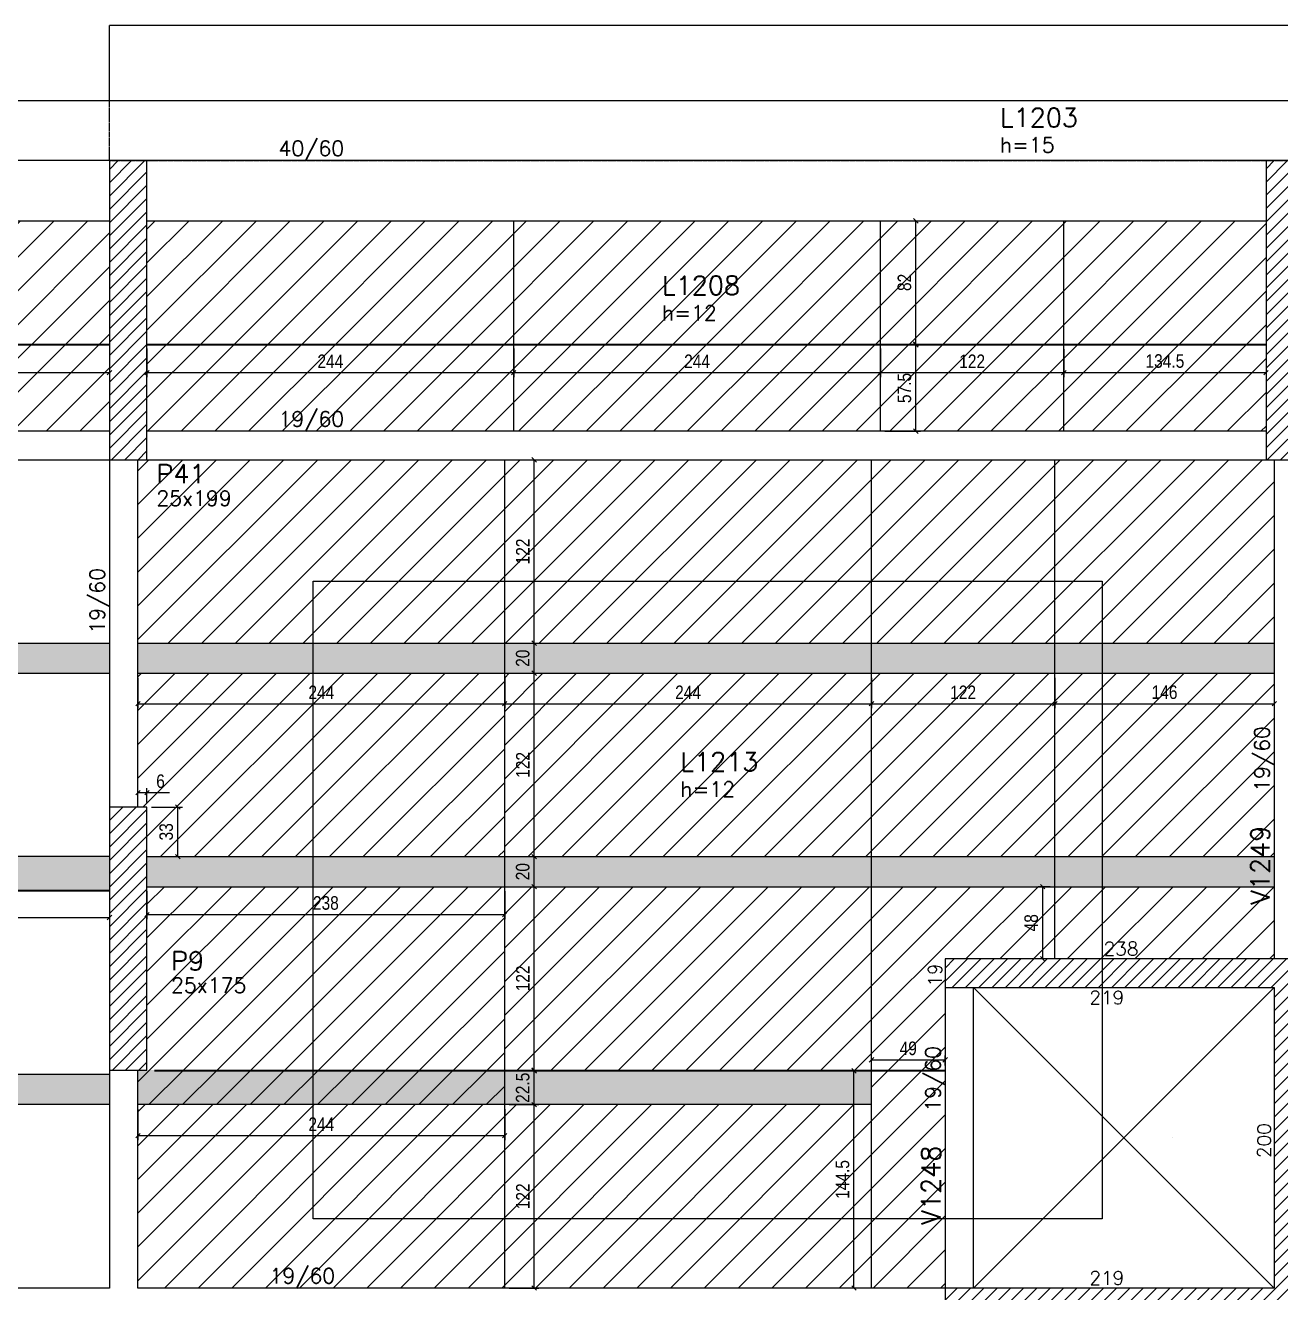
# Model space of a CAD drawing. Extents: x -3557 to 8661, y -614 to 3008.
# Drawn here: x -788 to 47, y 1177 to 2020 of the extents above; entities that cross this region are included whole.
import ezdxf

# ---------------------------------------------------------------- set-up
doc = ezdxf.new("R2010")
doc.units = 0
doc.linetypes.add('DASHED', pattern=[0.75, 0.5, -0.25])
for name, color, linetype in [('242', 12, 'Continuous'), ('71', 6, 'Continuous'), ('COTA', 241, 'Continuous'), ('F-LAJES', 3, 'Continuous'), ('F-LAJES-DIM', 2, 'Continuous'), ('F-LAJES-NOME', 4, 'Continuous'), ('F-PILARES-DIM', 172, 'Continuous'), ('F-PILARES-HACH', 174, 'Continuous'), ('F-PILARES-NOME', 170, 'Continuous'), ('F-PILARES-S', 170, 'Continuous'), ('F-VIGAS', 3, 'Continuous'), ('F-VIGAS-DIM', 2, 'Continuous'), ('F-VIGAS-NOME', 4, 'Continuous'), ('F-VÃO', 1, 'Continuous'), ('Painéis', 200, 'Continuous')]:
    doc.layers.add(name, color=color, linetype=linetype)
doc.layers.add('Hachura', color=251, linetype='Continuous', lineweight=9)
doc.styles.add('COTA TECNICA-50', font='techl___.ttf', dxfattribs={"height": 9})
doc.styles.add('MCP', font='romans.shx')
doc.dimstyles.new('COTA PAINEL-50', dxfattribs={"dimtxt": 9, "dimasz": 3, "dimexe": 3, "dimexo": 3, "dimgap": 3, "dimtad": 1, "dimdec": 1, "dimzin": 12, "dimdsep": 46, "dimtxsty": 'COTA TECNICA-50', "dimblk1": 'OBLIQUE', "dimblk2": 'OBLIQUE', "dimsah": 1, "dimcen": 0.9, "dimclrd": 4, "dimclre": 4, "dimclrt": 240, "dimadec": 1, "dimazin": 3, "dimtfac": 1, "dimtdec": 1, "dimtmove": 0, "dimatfit": 3, "dimfxl": 1, "dimtolj": 1, "dimtzin": 12, "dimarcsym": 0})
pattern_1 = [(45, (-2007.842, 515.9404), (-4.419417, 4.419417), [])]
pattern_2 = [(45, (-5980.992, -425.763), (-11.22532, 11.22532), [])]

# ---------------------------------------------------------------- blocks, each defined once
blk = doc.blocks.new('_Oblique')
at = {"color": 0, "linetype": 'ByBlock', "lineweight": -2}
blk.add_line((-0.5, -0.5), (0.5, 0.5), dxfattribs=at)
blk = doc.blocks.new('*D321')
at = {"layer": 'COTA', "color": 4, "lineweight": -2, "transparency": 16777216}
for p, q in [((-904.84, 1805.44), (-904.84, 1786.4)), ((-731.84, 1804.94), (-731.84, 1786.4)), ((-904.84, 1789.4), (-731.84, 1789.4))]:
    blk.add_line(p, q, dxfattribs=at)
at = {"layer": 'Defpoints', "color": 0, "transparency": 16777216}
for p in [(-904.84, 1808.44), (-731.84, 1807.94), (-731.84, 1789.4)]:
    blk.add_point(p, dxfattribs=at)
at = {"layer": 'COTA', "color": 4, "lineweight": -2, "transparency": 16777216, "xscale": 3, "yscale": 3, "zscale": 3, "rotation": 180}
blk.add_blockref('_Oblique', (-904.84, 1789.4), dxfattribs=at)
at = {"layer": 'COTA', "color": 4, "lineweight": -2, "transparency": 16777216, "xscale": 3, "yscale": 3, "zscale": 3}
blk.add_blockref('_Oblique', (-731.84, 1789.4), dxfattribs=at)
at = {"layer": 'COTA', "color": 240, "transparency": 16777216, "insert": (-818.34, 1797.09), "char_height": 9, "attachment_point": 5, "style": 'COTA TECNICA-50'}
blk.add_mtext('\\A1;173', dxfattribs=at)
blk = doc.blocks.new('*D297')
at = {"layer": 'COTA', "color": 4, "lineweight": -2, "transparency": 16777216}
for p, q in [((-706.84, 1805.44), (-706.84, 1786.4)), ((-462.84, 1805.44), (-462.84, 1786.4)), ((-706.84, 1789.4), (-462.84, 1789.4))]:
    blk.add_line(p, q, dxfattribs=at)
at = {"layer": 'Defpoints', "color": 0, "transparency": 16777216}
for p in [(-706.84, 1808.44), (-462.84, 1808.44), (-462.84, 1789.4)]:
    blk.add_point(p, dxfattribs=at)
at = {"layer": 'COTA', "color": 4, "lineweight": -2, "transparency": 16777216, "xscale": 3, "yscale": 3, "zscale": 3, "rotation": 180}
blk.add_blockref('_Oblique', (-706.84, 1789.4), dxfattribs=at)
at = {"layer": 'COTA', "color": 4, "lineweight": -2, "transparency": 16777216, "xscale": 3, "yscale": 3, "zscale": 3}
blk.add_blockref('_Oblique', (-462.84, 1789.4), dxfattribs=at)
at = {"layer": 'COTA', "color": 240, "transparency": 16777216, "insert": (-584.84, 1796.96), "char_height": 9, "attachment_point": 5, "style": 'COTA TECNICA-50'}
blk.add_mtext('\\A1;244', dxfattribs=at)
blk = doc.blocks.new('*D298')
at = {"layer": 'COTA', "color": 4, "lineweight": -2, "transparency": 16777216}
for p, q in [((-462.84, 1805.44), (-462.84, 1786.4)), ((-218.84, 1805.44), (-218.84, 1786.4)), ((-462.84, 1789.4), (-218.84, 1789.4))]:
    blk.add_line(p, q, dxfattribs=at)
at = {"layer": 'Defpoints', "color": 0, "transparency": 16777216}
for p in [(-462.84, 1808.44), (-218.84, 1808.44), (-218.84, 1789.4)]:
    blk.add_point(p, dxfattribs=at)
at = {"layer": 'COTA', "color": 4, "lineweight": -2, "transparency": 16777216, "xscale": 3, "yscale": 3, "zscale": 3, "rotation": 180}
blk.add_blockref('_Oblique', (-462.84, 1789.4), dxfattribs=at)
at = {"layer": 'COTA', "color": 4, "lineweight": -2, "transparency": 16777216, "xscale": 3, "yscale": 3, "zscale": 3}
blk.add_blockref('_Oblique', (-218.84, 1789.4), dxfattribs=at)
at = {"layer": 'COTA', "color": 240, "transparency": 16777216, "insert": (-340.84, 1796.96), "char_height": 9, "attachment_point": 5, "style": 'COTA TECNICA-50'}
blk.add_mtext('\\A1;244', dxfattribs=at)
blk = doc.blocks.new('*D299')
at = {"layer": 'COTA', "color": 4, "lineweight": -2, "transparency": 16777216}
for p, q in [((-218.84, 1805.44), (-218.84, 1786.4)), ((-96.84, 1804.94), (-96.84, 1786.4)), ((-218.84, 1789.4), (-96.84, 1789.4))]:
    blk.add_line(p, q, dxfattribs=at)
at = {"layer": 'Defpoints', "color": 0, "transparency": 16777216}
for p in [(-218.84, 1808.44), (-96.84, 1807.94), (-96.84, 1789.4)]:
    blk.add_point(p, dxfattribs=at)
at = {"layer": 'COTA', "color": 4, "lineweight": -2, "transparency": 16777216, "xscale": 3, "yscale": 3, "zscale": 3, "rotation": 180}
blk.add_blockref('_Oblique', (-218.84, 1789.4), dxfattribs=at)
at = {"layer": 'COTA', "color": 4, "lineweight": -2, "transparency": 16777216, "xscale": 3, "yscale": 3, "zscale": 3}
blk.add_blockref('_Oblique', (-96.84, 1789.4), dxfattribs=at)
at = {"layer": 'COTA', "color": 240, "transparency": 16777216, "insert": (-157.84, 1796.95), "char_height": 9, "attachment_point": 5, "style": 'COTA TECNICA-50'}
blk.add_mtext('\\A1;122', dxfattribs=at)
blk = doc.blocks.new('*D300')
at = {"layer": 'COTA', "color": 4, "lineweight": -2, "transparency": 16777216}
for p, q in [((-215.84, 1807.94), (-192.28, 1807.94)), ((-195.28, 1750.44), (-195.28, 1807.94)), ((-215.84, 1750.44), (-192.28, 1750.44))]:
    blk.add_line(p, q, dxfattribs=at)
at = {"layer": 'Defpoints', "color": 0, "transparency": 16777216}
for p in [(-218.84, 1807.94), (-195.28, 1807.94), (-218.84, 1750.44)]:
    blk.add_point(p, dxfattribs=at)
at = {"layer": 'COTA', "color": 4, "lineweight": -2, "transparency": 16777216, "xscale": 3, "yscale": 3, "zscale": 3}
for p, rotation in [((-195.28, 1807.94), 90), ((-195.28, 1750.44), 270)]:
    blk.add_blockref('_Oblique', p, dxfattribs=dict(at, rotation=rotation))
at = {"layer": 'COTA', "color": 240, "transparency": 16777216, "insert": (-202.88, 1779.19), "char_height": 9, "attachment_point": 5, "rotation": 90, "style": 'COTA TECNICA-50'}
blk.add_mtext('\\A1;57.5', dxfattribs=at)
blk = doc.blocks.new('*D301')
at = {"layer": 'COTA', "color": 4, "lineweight": -2, "transparency": 16777216}
for p, q in [((-215.84, 1890.44), (-192.28, 1890.44)), ((-195.28, 1808.44), (-195.28, 1890.44)), ((-215.84, 1808.44), (-192.28, 1808.44))]:
    blk.add_line(p, q, dxfattribs=at)
at = {"layer": 'Defpoints', "color": 0, "transparency": 16777216}
for p in [(-218.84, 1890.44), (-195.28, 1890.44), (-218.84, 1808.44)]:
    blk.add_point(p, dxfattribs=at)
at = {"layer": 'COTA', "color": 4, "lineweight": -2, "transparency": 16777216, "xscale": 3, "yscale": 3, "zscale": 3}
for p, rotation in [((-195.28, 1890.44), 90), ((-195.28, 1808.44), 270)]:
    blk.add_blockref('_Oblique', p, dxfattribs=dict(at, rotation=rotation))
at = {"layer": 'COTA', "color": 240, "transparency": 16777216, "insert": (-202.87, 1849.44), "char_height": 9, "attachment_point": 5, "rotation": 90, "style": 'COTA TECNICA-50'}
blk.add_mtext('\\A1;82', dxfattribs=at)
blk = doc.blocks.new('*D307')
at = {"layer": 'COTA', "color": 4, "lineweight": -2, "transparency": 16777216}
for p, q in [((-96.84, 1804.94), (-96.84, 1786.4)), ((37.66, 1804.94), (37.66, 1786.4)), ((-96.84, 1789.4), (37.66, 1789.4))]:
    blk.add_line(p, q, dxfattribs=at)
at = {"layer": 'Defpoints', "color": 0, "transparency": 16777216}
for p in [(-96.84, 1807.94), (37.66, 1807.94), (37.66, 1789.4)]:
    blk.add_point(p, dxfattribs=at)
at = {"layer": 'COTA', "color": 4, "lineweight": -2, "transparency": 16777216, "xscale": 3, "yscale": 3, "zscale": 3, "rotation": 180}
blk.add_blockref('_Oblique', (-96.84, 1789.4), dxfattribs=at)
at = {"layer": 'COTA', "color": 4, "lineweight": -2, "transparency": 16777216, "xscale": 3, "yscale": 3, "zscale": 3}
blk.add_blockref('_Oblique', (37.66, 1789.4), dxfattribs=at)
at = {"layer": 'COTA', "color": 240, "transparency": 16777216, "insert": (-29.59, 1797.09), "char_height": 9, "attachment_point": 5, "style": 'COTA TECNICA-50'}
blk.add_mtext('\\A1;134.5', dxfattribs=at)
blk = doc.blocks.new('*D67')
at = {"layer": 'COTA', "color": 4, "lineweight": -2, "transparency": 16777216}
for p, q in [((-703.84, 1500.44), (-683.31, 1500.44)), ((-686.31, 1467.44), (-686.31, 1500.44)), ((-698.84, 1467.44), (-683.31, 1467.44))]:
    blk.add_line(p, q, dxfattribs=at)
at = {"layer": 'Defpoints', "color": 0, "transparency": 16777216}
for p in [(-706.84, 1500.44), (-686.31, 1500.44), (-701.84, 1467.44)]:
    blk.add_point(p, dxfattribs=at)
at = {"layer": 'COTA', "color": 4, "lineweight": -2, "transparency": 16777216, "xscale": 3, "yscale": 3, "zscale": 3}
for p, rotation in [((-686.31, 1500.44), 90), ((-686.31, 1467.44), 270)]:
    blk.add_blockref('_Oblique', p, dxfattribs=dict(at, rotation=rotation))
at = {"layer": 'COTA', "color": 240, "transparency": 16777216, "insert": (-694.01, 1483.94), "char_height": 9, "attachment_point": 5, "rotation": 90, "style": 'COTA TECNICA-50'}
blk.add_mtext('\\A1;33', dxfattribs=at)
blk = doc.blocks.new('*D68')
at = {"layer": 'COTA', "color": 4, "lineweight": -2, "transparency": 16777216}
for p, q in [((-712.84, 1503.44), (-712.84, 1513)), ((-712.84, 1510), (-706.84, 1510)), ((-706.84, 1503.44), (-706.84, 1513)), ((-706.84, 1510), (-691.84, 1510))]:
    blk.add_line(p, q, dxfattribs=at)
at = {"layer": 'Defpoints', "color": 0, "transparency": 16777216}
for p in [(-706.84, 1510), (-712.84, 1500.44), (-706.84, 1500.44)]:
    blk.add_point(p, dxfattribs=at)
at = {"layer": 'COTA', "color": 4, "lineweight": -2, "transparency": 16777216, "xscale": 3, "yscale": 3, "zscale": 3, "rotation": 180}
blk.add_blockref('_Oblique', (-712.84, 1510), dxfattribs=at)
at = {"layer": 'COTA', "color": 4, "lineweight": -2, "transparency": 16777216, "xscale": 3, "yscale": 3, "zscale": 3}
blk.add_blockref('_Oblique', (-706.84, 1510), dxfattribs=at)
at = {"layer": 'COTA', "color": 240, "transparency": 16777216, "insert": (-697.84, 1517.59), "char_height": 9, "attachment_point": 5, "style": 'COTA TECNICA-50'}
blk.add_mtext('\\A1;6', dxfattribs=at)
blk = doc.blocks.new('*D69')
at = {"layer": 'COTA', "color": 4, "lineweight": -2, "transparency": 16777216}
for p, q in [((-706.84, 1444.44), (-706.84, 1425.84)), ((-468.84, 1444.44), (-468.84, 1425.84)), ((-706.84, 1428.84), (-468.84, 1428.84))]:
    blk.add_line(p, q, dxfattribs=at)
at = {"layer": 'Defpoints', "color": 0, "transparency": 16777216}
for p in [(-706.84, 1447.44), (-468.84, 1447.44), (-468.84, 1428.84)]:
    blk.add_point(p, dxfattribs=at)
at = {"layer": 'COTA', "color": 4, "lineweight": -2, "transparency": 16777216, "xscale": 3, "yscale": 3, "zscale": 3, "rotation": 180}
blk.add_blockref('_Oblique', (-706.84, 1428.84), dxfattribs=at)
at = {"layer": 'COTA', "color": 4, "lineweight": -2, "transparency": 16777216, "xscale": 3, "yscale": 3, "zscale": 3}
blk.add_blockref('_Oblique', (-468.84, 1428.84), dxfattribs=at)
at = {"layer": 'COTA', "color": 240, "transparency": 16777216, "insert": (-587.84, 1436.56), "char_height": 9, "attachment_point": 5, "style": 'COTA TECNICA-50'}
blk.add_mtext('\\A1;238', dxfattribs=at)
blk = doc.blocks.new('*D70')
at = {"layer": 'COTA', "color": 4, "lineweight": -2, "transparency": 16777216}
for p, q in [((-712.84, 1299.44), (-712.84, 1278.86)), ((-468.84, 1299.44), (-468.84, 1278.86)), ((-712.84, 1281.86), (-468.84, 1281.86))]:
    blk.add_line(p, q, dxfattribs=at)
at = {"layer": 'Defpoints', "color": 0, "transparency": 16777216}
for p in [(-712.84, 1302.44), (-468.84, 1302.44), (-468.84, 1281.86)]:
    blk.add_point(p, dxfattribs=at)
at = {"layer": 'COTA', "color": 4, "lineweight": -2, "transparency": 16777216, "xscale": 3, "yscale": 3, "zscale": 3, "rotation": 180}
blk.add_blockref('_Oblique', (-712.84, 1281.86), dxfattribs=at)
at = {"layer": 'COTA', "color": 4, "lineweight": -2, "transparency": 16777216, "xscale": 3, "yscale": 3, "zscale": 3}
blk.add_blockref('_Oblique', (-468.84, 1281.86), dxfattribs=at)
at = {"layer": 'COTA', "color": 240, "transparency": 16777216, "insert": (-590.84, 1289.43), "char_height": 9, "attachment_point": 5, "style": 'COTA TECNICA-50'}
blk.add_mtext('\\A1;244', dxfattribs=at)
blk = doc.blocks.new('*D71')
at = {"layer": 'COTA', "color": 4, "lineweight": -2, "transparency": 16777216}
for p, q in [((-712.84, 1586.44), (-712.84, 1566.18)), ((-468.84, 1586.44), (-468.84, 1566.18)), ((-712.84, 1569.18), (-468.84, 1569.18))]:
    blk.add_line(p, q, dxfattribs=at)
at = {"layer": 'Defpoints', "color": 0, "transparency": 16777216}
for p in [(-712.84, 1589.44), (-468.84, 1589.44), (-468.84, 1569.18)]:
    blk.add_point(p, dxfattribs=at)
at = {"layer": 'COTA', "color": 4, "lineweight": -2, "transparency": 16777216, "xscale": 3, "yscale": 3, "zscale": 3, "rotation": 180}
blk.add_blockref('_Oblique', (-712.84, 1569.18), dxfattribs=at)
at = {"layer": 'COTA', "color": 4, "lineweight": -2, "transparency": 16777216, "xscale": 3, "yscale": 3, "zscale": 3}
blk.add_blockref('_Oblique', (-468.84, 1569.18), dxfattribs=at)
at = {"layer": 'COTA', "color": 240, "transparency": 16777216, "insert": (-590.84, 1576.74), "char_height": 9, "attachment_point": 5, "style": 'COTA TECNICA-50'}
blk.add_mtext('\\A1;244', dxfattribs=at)
blk = doc.blocks.new('*D72')
at = {"layer": 'COTA', "color": 4, "lineweight": -2, "transparency": 16777216}
for p, q in [((-468.84, 1586.44), (-468.84, 1566.18)), ((-224.84, 1586.44), (-224.84, 1566.18)), ((-468.84, 1569.18), (-224.84, 1569.18))]:
    blk.add_line(p, q, dxfattribs=at)
at = {"layer": 'Defpoints', "color": 0, "transparency": 16777216}
for p in [(-468.84, 1589.44), (-224.84, 1589.44), (-224.84, 1569.18)]:
    blk.add_point(p, dxfattribs=at)
at = {"layer": 'COTA', "color": 4, "lineweight": -2, "transparency": 16777216, "xscale": 3, "yscale": 3, "zscale": 3, "rotation": 180}
blk.add_blockref('_Oblique', (-468.84, 1569.18), dxfattribs=at)
at = {"layer": 'COTA', "color": 4, "lineweight": -2, "transparency": 16777216, "xscale": 3, "yscale": 3, "zscale": 3}
blk.add_blockref('_Oblique', (-224.84, 1569.18), dxfattribs=at)
at = {"layer": 'COTA', "color": 240, "transparency": 16777216, "insert": (-346.84, 1576.74), "char_height": 9, "attachment_point": 5, "style": 'COTA TECNICA-50'}
blk.add_mtext('\\A1;244', dxfattribs=at)
blk = doc.blocks.new('*D73')
at = {"layer": 'COTA', "color": 4, "lineweight": -2, "transparency": 16777216}
for p, q in [((-224.84, 1586.44), (-224.84, 1566.18)), ((-102.84, 1586.44), (-102.84, 1566.18)), ((-224.84, 1569.18), (-102.84, 1569.18))]:
    blk.add_line(p, q, dxfattribs=at)
at = {"layer": 'Defpoints', "color": 0, "transparency": 16777216}
for p in [(-224.84, 1589.44), (-102.84, 1589.44), (-102.84, 1569.18)]:
    blk.add_point(p, dxfattribs=at)
at = {"layer": 'COTA', "color": 4, "lineweight": -2, "transparency": 16777216, "xscale": 3, "yscale": 3, "zscale": 3, "rotation": 180}
blk.add_blockref('_Oblique', (-224.84, 1569.18), dxfattribs=at)
at = {"layer": 'COTA', "color": 4, "lineweight": -2, "transparency": 16777216, "xscale": 3, "yscale": 3, "zscale": 3}
blk.add_blockref('_Oblique', (-102.84, 1569.18), dxfattribs=at)
at = {"layer": 'COTA', "color": 240, "transparency": 16777216, "insert": (-163.84, 1576.73), "char_height": 9, "attachment_point": 5, "style": 'COTA TECNICA-50'}
blk.add_mtext('\\A1;122', dxfattribs=at)
blk = doc.blocks.new('*D74')
at = {"layer": 'COTA', "color": 4, "lineweight": -2, "transparency": 16777216}
for p, q in [((-102.84, 1586.44), (-102.84, 1566.18)), ((43.16, 1586.44), (43.16, 1566.18)), ((-102.84, 1569.18), (43.16, 1569.18))]:
    blk.add_line(p, q, dxfattribs=at)
at = {"layer": 'Defpoints', "color": 0, "transparency": 16777216}
for p in [(-102.84, 1589.44), (43.16, 1589.44), (43.16, 1569.18)]:
    blk.add_point(p, dxfattribs=at)
at = {"layer": 'COTA', "color": 4, "lineweight": -2, "transparency": 16777216, "xscale": 3, "yscale": 3, "zscale": 3, "rotation": 180}
blk.add_blockref('_Oblique', (-102.84, 1569.18), dxfattribs=at)
at = {"layer": 'COTA', "color": 4, "lineweight": -2, "transparency": 16777216, "xscale": 3, "yscale": 3, "zscale": 3}
blk.add_blockref('_Oblique', (43.16, 1569.18), dxfattribs=at)
at = {"layer": 'COTA', "color": 240, "transparency": 16777216, "insert": (-29.84, 1576.77), "char_height": 9, "attachment_point": 5, "style": 'COTA TECNICA-50'}
blk.add_mtext('\\A1;146', dxfattribs=at)
blk = doc.blocks.new('*D75')
at = {"layer": 'COTA', "color": 4, "lineweight": -2, "transparency": 16777216}
for p, q in [((-227.84, 1324.94), (-239.49, 1324.94)), ((-236.49, 1180.44), (-236.49, 1324.94)), ((-227.84, 1180.44), (-239.49, 1180.44))]:
    blk.add_line(p, q, dxfattribs=at)
at = {"layer": 'Defpoints', "color": 0, "transparency": 16777216}
for p in [(-236.49, 1324.94), (-224.84, 1324.94), (-224.84, 1180.44)]:
    blk.add_point(p, dxfattribs=at)
at = {"layer": 'COTA', "color": 4, "lineweight": -2, "transparency": 16777216, "xscale": 3, "yscale": 3, "zscale": 3}
for p, rotation in [((-236.49, 1324.94), 90), ((-236.49, 1180.44), 270)]:
    blk.add_blockref('_Oblique', p, dxfattribs=dict(at, rotation=rotation))
at = {"layer": 'COTA', "color": 240, "transparency": 16777216, "insert": (-244.09, 1252.69), "char_height": 9, "attachment_point": 5, "rotation": 90, "style": 'COTA TECNICA-50'}
blk.add_mtext('\\A1;144.5', dxfattribs=at)
blk = doc.blocks.new('*D76')
at = {"layer": 'COTA', "color": 4, "lineweight": -2, "transparency": 16777216}
for p, q in [((-224.84, 1328.44), (-224.84, 1335.25)), ((-224.84, 1332.25), (-175.84, 1332.25)), ((-175.84, 1328.44), (-175.84, 1335.25))]:
    blk.add_line(p, q, dxfattribs=at)
at = {"layer": 'Defpoints', "color": 0, "transparency": 16777216}
for p in [(-175.84, 1332.25), (-224.84, 1325.44), (-175.84, 1325.44)]:
    blk.add_point(p, dxfattribs=at)
at = {"layer": 'COTA', "color": 4, "lineweight": -2, "transparency": 16777216, "xscale": 3, "yscale": 3, "zscale": 3, "rotation": 180}
blk.add_blockref('_Oblique', (-224.84, 1332.25), dxfattribs=at)
at = {"layer": 'COTA', "color": 4, "lineweight": -2, "transparency": 16777216, "xscale": 3, "yscale": 3, "zscale": 3}
blk.add_blockref('_Oblique', (-175.84, 1332.25), dxfattribs=at)
at = {"layer": 'COTA', "color": 240, "transparency": 16777216, "insert": (-200.34, 1339.85), "char_height": 9, "attachment_point": 5, "style": 'COTA TECNICA-50'}
blk.add_mtext('\\A1;49', dxfattribs=at)
blk = doc.blocks.new('*D77')
at = {"layer": 'COTA', "color": 4, "lineweight": -2, "transparency": 16777216}
for p, q in [((-465.84, 1302.44), (-446.25, 1302.44)), ((-449.25, 1180.44), (-449.25, 1302.44)), ((-465.84, 1180.44), (-446.25, 1180.44))]:
    blk.add_line(p, q, dxfattribs=at)
at = {"layer": 'Defpoints', "color": 0, "transparency": 16777216}
for p in [(-468.84, 1302.44), (-449.25, 1302.44), (-468.84, 1180.44)]:
    blk.add_point(p, dxfattribs=at)
at = {"layer": 'COTA', "color": 4, "lineweight": -2, "transparency": 16777216, "xscale": 3, "yscale": 3, "zscale": 3}
for p, rotation in [((-449.25, 1302.44), 90), ((-449.25, 1180.44), 270)]:
    blk.add_blockref('_Oblique', p, dxfattribs=dict(at, rotation=rotation))
at = {"layer": 'COTA', "color": 240, "transparency": 16777216, "insert": (-456.8, 1241.44), "char_height": 9, "attachment_point": 5, "rotation": 90, "style": 'COTA TECNICA-50'}
blk.add_mtext('\\A1;122', dxfattribs=at)
blk = doc.blocks.new('*D78')
at = {"layer": 'COTA', "color": 4, "lineweight": -2, "transparency": 16777216}
for p, q in [((-465.84, 1324.94), (-446.25, 1324.94)), ((-449.25, 1302.44), (-449.25, 1324.94)), ((-465.84, 1302.44), (-446.25, 1302.44))]:
    blk.add_line(p, q, dxfattribs=at)
at = {"layer": 'Defpoints', "color": 0, "transparency": 16777216}
for p in [(-468.84, 1324.94), (-449.25, 1324.94), (-468.84, 1302.44)]:
    blk.add_point(p, dxfattribs=at)
at = {"layer": 'COTA', "color": 4, "lineweight": -2, "transparency": 16777216, "xscale": 3, "yscale": 3, "zscale": 3}
for p, rotation in [((-449.25, 1324.94), 90), ((-449.25, 1302.44), 270)]:
    blk.add_blockref('_Oblique', p, dxfattribs=dict(at, rotation=rotation))
at = {"layer": 'COTA', "color": 240, "transparency": 16777216, "insert": (-456.85, 1313.69), "char_height": 9, "attachment_point": 5, "rotation": 90, "style": 'COTA TECNICA-50'}
blk.add_mtext('\\A1;22.5', dxfattribs=at)
blk = doc.blocks.new('*D79')
at = {"layer": 'COTA', "color": 4, "lineweight": -2, "transparency": 16777216}
for p, q in [((-465.84, 1447.44), (-446.25, 1447.44)), ((-449.25, 1325.44), (-449.25, 1447.44)), ((-465.84, 1325.44), (-446.25, 1325.44))]:
    blk.add_line(p, q, dxfattribs=at)
at = {"layer": 'Defpoints', "color": 0, "transparency": 16777216}
for p in [(-468.84, 1447.44), (-449.25, 1447.44), (-468.84, 1325.44)]:
    blk.add_point(p, dxfattribs=at)
at = {"layer": 'COTA', "color": 4, "lineweight": -2, "transparency": 16777216, "xscale": 3, "yscale": 3, "zscale": 3}
for p, rotation in [((-449.25, 1447.44), 90), ((-449.25, 1325.44), 270)]:
    blk.add_blockref('_Oblique', p, dxfattribs=dict(at, rotation=rotation))
at = {"layer": 'COTA', "color": 240, "transparency": 16777216, "insert": (-456.8, 1386.44), "char_height": 9, "attachment_point": 5, "rotation": 90, "style": 'COTA TECNICA-50'}
blk.add_mtext('\\A1;122', dxfattribs=at)
blk = doc.blocks.new('*D80')
at = {"layer": 'COTA', "color": 4, "lineweight": -2, "transparency": 16777216}
for p, q in [((-465.84, 1467.44), (-446.25, 1467.44)), ((-449.25, 1447.44), (-449.25, 1467.44)), ((-465.84, 1447.44), (-446.25, 1447.44))]:
    blk.add_line(p, q, dxfattribs=at)
at = {"layer": 'Defpoints', "color": 0, "transparency": 16777216}
for p in [(-468.84, 1467.44), (-449.25, 1467.44), (-468.84, 1447.44)]:
    blk.add_point(p, dxfattribs=at)
at = {"layer": 'COTA', "color": 4, "lineweight": -2, "transparency": 16777216, "xscale": 3, "yscale": 3, "zscale": 3}
for p, rotation in [((-449.25, 1467.44), 90), ((-449.25, 1447.44), 270)]:
    blk.add_blockref('_Oblique', p, dxfattribs=dict(at, rotation=rotation))
at = {"layer": 'COTA', "color": 240, "transparency": 16777216, "insert": (-456.84, 1457.44), "char_height": 9, "attachment_point": 5, "rotation": 90, "style": 'COTA TECNICA-50'}
blk.add_mtext('\\A1;20', dxfattribs=at)
blk = doc.blocks.new('*D81')
at = {"layer": 'COTA', "color": 4, "lineweight": -2, "transparency": 16777216}
for p, q in [((-465.84, 1589.44), (-446.25, 1589.44)), ((-449.25, 1467.44), (-449.25, 1589.44)), ((-465.84, 1467.44), (-446.25, 1467.44))]:
    blk.add_line(p, q, dxfattribs=at)
at = {"layer": 'Defpoints', "color": 0, "transparency": 16777216}
for p in [(-468.84, 1589.44), (-449.25, 1589.44), (-468.84, 1467.44)]:
    blk.add_point(p, dxfattribs=at)
at = {"layer": 'COTA', "color": 4, "lineweight": -2, "transparency": 16777216, "xscale": 3, "yscale": 3, "zscale": 3}
for p, rotation in [((-449.25, 1589.44), 90), ((-449.25, 1467.44), 270)]:
    blk.add_blockref('_Oblique', p, dxfattribs=dict(at, rotation=rotation))
at = {"layer": 'COTA', "color": 240, "transparency": 16777216, "insert": (-456.8, 1528.44), "char_height": 9, "attachment_point": 5, "rotation": 90, "style": 'COTA TECNICA-50'}
blk.add_mtext('\\A1;122', dxfattribs=at)
blk = doc.blocks.new('*D82')
at = {"layer": 'COTA', "color": 4, "lineweight": -2, "transparency": 16777216}
for p, q in [((-465.84, 1609.44), (-446.25, 1609.44)), ((-449.25, 1589.44), (-449.25, 1609.44)), ((-465.84, 1589.44), (-446.25, 1589.44))]:
    blk.add_line(p, q, dxfattribs=at)
at = {"layer": 'Defpoints', "color": 0, "transparency": 16777216}
for p in [(-468.84, 1609.44), (-449.25, 1609.44), (-468.84, 1589.44)]:
    blk.add_point(p, dxfattribs=at)
at = {"layer": 'COTA', "color": 4, "lineweight": -2, "transparency": 16777216, "xscale": 3, "yscale": 3, "zscale": 3}
for p, rotation in [((-449.25, 1609.44), 90), ((-449.25, 1589.44), 270)]:
    blk.add_blockref('_Oblique', p, dxfattribs=dict(at, rotation=rotation))
at = {"layer": 'COTA', "color": 240, "transparency": 16777216, "insert": (-456.84, 1599.44), "char_height": 9, "attachment_point": 5, "rotation": 90, "style": 'COTA TECNICA-50'}
blk.add_mtext('\\A1;20', dxfattribs=at)
blk = doc.blocks.new('*D83')
at = {"layer": 'COTA', "color": 4, "lineweight": -2, "transparency": 16777216}
for p, q in [((-465.84, 1731.44), (-446.25, 1731.44)), ((-449.25, 1609.44), (-449.25, 1731.44)), ((-465.84, 1609.44), (-446.25, 1609.44))]:
    blk.add_line(p, q, dxfattribs=at)
at = {"layer": 'Defpoints', "color": 0, "transparency": 16777216}
for p in [(-468.84, 1731.44), (-449.25, 1731.44), (-468.84, 1609.44)]:
    blk.add_point(p, dxfattribs=at)
at = {"layer": 'COTA', "color": 4, "lineweight": -2, "transparency": 16777216, "xscale": 3, "yscale": 3, "zscale": 3}
for p, rotation in [((-449.25, 1731.44), 90), ((-449.25, 1609.44), 270)]:
    blk.add_blockref('_Oblique', p, dxfattribs=dict(at, rotation=rotation))
at = {"layer": 'COTA', "color": 240, "transparency": 16777216, "insert": (-456.8, 1670.44), "char_height": 9, "attachment_point": 5, "rotation": 90, "style": 'COTA TECNICA-50'}
blk.add_mtext('\\A1;122', dxfattribs=at)
blk = doc.blocks.new('*D84')
at = {"layer": 'COTA', "color": 4, "lineweight": -2, "transparency": 16777216}
for p, q in [((-105.84, 1447.44), (-113.92, 1447.44)), ((-110.92, 1399.44), (-110.92, 1447.44)), ((-105.84, 1399.44), (-113.92, 1399.44))]:
    blk.add_line(p, q, dxfattribs=at)
at = {"layer": 'Defpoints', "color": 0, "transparency": 16777216}
for p in [(-110.92, 1447.44), (-102.84, 1447.44), (-102.84, 1399.44)]:
    blk.add_point(p, dxfattribs=at)
at = {"layer": 'COTA', "color": 4, "lineweight": -2, "transparency": 16777216, "xscale": 3, "yscale": 3, "zscale": 3}
for p, rotation in [((-110.92, 1447.44), 90), ((-110.92, 1399.44), 270)]:
    blk.add_blockref('_Oblique', p, dxfattribs=dict(at, rotation=rotation))
at = {"layer": 'COTA', "color": 240, "transparency": 16777216, "insert": (-118.51, 1423.44), "char_height": 9, "attachment_point": 5, "rotation": 90, "style": 'COTA TECNICA-50'}
blk.add_mtext('\\A1;48', dxfattribs=at)
blk = doc.blocks.new('*D397')
at = {"layer": 'COTA', "color": 4, "lineweight": -2, "transparency": 16777216}
blk.add_line((-975.84, 1426.9), (-731.84, 1426.9), dxfattribs=at)
at = {"layer": 'Defpoints', "color": 0, "transparency": 16777216}
for p in [(-975.84, 1426.9), (-731.84, 1426.9), (-731.84, 1426.9)]:
    blk.add_point(p, dxfattribs=at)
at = {"layer": 'COTA', "color": 4, "lineweight": -2, "transparency": 16777216, "xscale": 3, "yscale": 3, "zscale": 3, "rotation": 180}
blk.add_blockref('_Oblique', (-975.84, 1426.9), dxfattribs=at)
at = {"layer": 'COTA', "color": 4, "lineweight": -2, "transparency": 16777216, "xscale": 3, "yscale": 3, "zscale": 3}
blk.add_blockref('_Oblique', (-731.84, 1426.9), dxfattribs=at)
at = {"layer": 'COTA', "color": 240, "transparency": 16777216, "insert": (-853.84, 1434.46), "char_height": 9, "attachment_point": 5, "style": 'COTA TECNICA-50'}
blk.add_mtext('\\A1;244', dxfattribs=at)

msp = doc.modelspace()

# ---------------------------------------------------------------- hatches: boundary and pattern name
at = {"layer": 'F-PILARES-HACH', "linetype": 'Continuous'}
h = msp.add_hatch(dxfattribs=at)
h.set_pattern_fill('ANSI31', color=256, scale=50, style=0)
h.set_pattern_definition(pattern_1)
h.paths.add_polyline_path([(-731.84, 1731.44), (-706.84, 1731.44), (-706.84, 1930.44), (-731.84, 1930.44)], flags=16)
h = msp.add_hatch(dxfattribs=at)
h.set_pattern_fill('ANSI31', color=256, scale=50, style=0)
h.set_pattern_definition(pattern_1)
h.paths.add_polyline_path([(37.66, 1731.44), (67.66, 1731.44), (67.66, 1930.44), (37.66, 1930.44)], flags=16)
h = msp.add_hatch(dxfattribs=at)
h.set_pattern_fill('ANSI31', color=256, scale=50, style=0)
h.set_pattern_definition(pattern_1)
h.paths.add_polyline_path([(-731.84, 1325.44), (-706.84, 1325.44), (-706.84, 1500.44), (-731.84, 1500.44)], flags=16)
h = msp.add_hatch(dxfattribs=at)
h.set_pattern_fill('ANSI31', color=256, scale=50, style=0)
h.set_pattern_definition(pattern_1)
h.paths.add_polyline_path([(62.16, 1161.44), (62.16, 1399.44), (-175.84, 1399.44), (-175.84, 1380.44), (43.16, 1380.44), (43.16, 1180.44), (-175.84, 1180.44), (-175.84, 1161.44)], flags=16)
at = {"layer": 'Hachura', "linetype": 'ByBlock'}
h = msp.add_hatch(dxfattribs=at)
h.set_pattern_fill('ANSI31', color=256, scale=5)
h.set_pattern_definition(pattern_2)
h.paths.add_polyline_path([(-1392.84, 1890.44), (-1392.84, 1808.44), (-1148.84, 1808.44), (-1148.84, 1890.44)])
h.paths.add_polyline_path([(-1148.84, 1890.44), (-1148.84, 1808.44), (-904.84, 1808.44), (-904.84, 1890.44)])
h.paths.add_polyline_path([(-731.84, 1808.44), (-731.84, 1890.44), (-904.84, 1890.44), (-904.84, 1808.44)])
h.paths.add_polyline_path([(-731.84, 1750.44), (-731.84, 1807.94), (-904.84, 1807.94), (-904.84, 1750.44)])
h.paths.add_polyline_path([(-1148.84, 1807.94), (-1148.84, 1750.44), (-904.84, 1750.44), (-904.84, 1807.94)])
h.paths.add_polyline_path([(-1148.84, 1750.44), (-1148.84, 1807.94), (-1392.84, 1807.94), (-1392.84, 1750.44)])
h = msp.add_hatch(dxfattribs=at)
h.set_pattern_fill('ANSI31', color=256, scale=5)
h.set_pattern_definition(pattern_2)
h.paths.add_polyline_path([(-706.84, 1890.44), (-706.84, 1808.44), (-462.84, 1808.44), (-462.84, 1890.44)])
h.paths.add_polyline_path([(-462.84, 1750.44), (-462.84, 1807.94), (-706.84, 1807.94), (-706.84, 1750.44)])
h.paths.add_polyline_path([(-218.84, 1750.44), (-218.84, 1807.94), (-462.84, 1807.94), (-462.84, 1750.44)])
h.paths.add_polyline_path([(-218.84, 1890.44), (-462.84, 1890.44), (-462.84, 1808.44), (-218.84, 1808.44)])
h.paths.add_polyline_path([(-96.84, 1890.44), (-218.84, 1890.44), (-218.84, 1808.44), (-96.84, 1808.44)])
h.paths.add_polyline_path([(-96.84, 1807.94), (-218.84, 1807.94), (-218.84, 1750.44), (-96.84, 1750.44)])
h.paths.add_polyline_path([(-96.84, 1807.94), (-96.84, 1750.44), (37.66, 1750.44), (37.66, 1807.94)])
h.paths.add_polyline_path([(37.66, 1808.44), (37.66, 1890.44), (-96.84, 1890.44), (-96.84, 1808.44)])
h = msp.add_hatch(dxfattribs=at)
h.set_pattern_fill('ANSI31', color=256, scale=5)
h.set_pattern_definition([(45, (-5954.732, 6.996), (-11.22532, 11.22532), [])])
h.paths.add_polyline_path([(-706.84, 1731.44), (-712.84, 1731.44), (-712.84, 1609.44), (-468.84, 1609.44), (-468.84, 1731.44)])
h.paths.add_polyline_path([(-468.84, 1731.44), (-468.84, 1609.44), (-224.84, 1609.44), (-224.84, 1731.44)])
h.paths.add_polyline_path([(-224.84, 1609.44), (-102.84, 1609.44), (-102.84, 1731.44), (-224.84, 1731.44)])
h.paths.add_polyline_path([(-102.84, 1609.44), (43.16, 1609.44), (43.16, 1731.44), (37.66, 1731.44), (-102.84, 1731.44)])
h.paths.add_polyline_path([(-102.84, 1589.44), (-102.84, 1467.44), (43.16, 1467.44), (43.16, 1589.44)])
h.paths.add_polyline_path([(-102.84, 1467.44), (-102.84, 1589.44), (-224.84, 1589.44), (-224.84, 1467.44)])
h.paths.add_polyline_path([(-468.84, 1467.44), (-224.84, 1467.44), (-224.84, 1589.44), (-468.84, 1589.44)])
h.paths.add_polyline_path([(-224.84, 1325.44), (-224.84, 1447.44), (-468.84, 1447.44), (-468.84, 1325.44)])
h.paths.add_polyline_path([(-102.84, 1447.44), (-224.84, 1447.44), (-224.84, 1325.44), (-175.84, 1325.44), (-175.84, 1380.44), (-175.84, 1399.44), (-102.84, 1399.44)])
h.paths.add_polyline_path([(43.16, 1447.44), (-102.84, 1447.44), (-102.84, 1399.44), (43.16, 1399.44)])
h.paths.add_polyline_path([(-175.84, 1180.44), (-175.84, 1324.94), (-224.84, 1324.94), (-224.84, 1180.44)])
h.paths.add_polyline_path([(-224.84, 1180.44), (-224.84, 1302.44), (-468.84, 1302.44), (-468.84, 1180.44)])
h.paths.add_polyline_path([(-468.84, 1302.44), (-712.84, 1302.44), (-712.84, 1180.44), (-468.84, 1180.44)])
at = {"layer": 'Hachura'}
h = msp.add_hatch(color=256, dxfattribs=at)
h.dxf.hatch_style = 1
h.paths.add_polyline_path([(-1392.84, 1609.44), (-1392.84, 1589.44), (-1219.84, 1589.44), (-1219.84, 1609.44)])
h.paths.add_polyline_path([(-1219.84, 1609.44), (-1219.84, 1589.44), (-975.84, 1589.44), (-975.84, 1609.44)])
h.paths.add_polyline_path([(-731.84, 1589.44), (-731.84, 1609.44), (-975.84, 1609.44), (-975.84, 1589.44)])
h.paths.add_polyline_path([(-731.84, 1444.94), (-731.84, 1467.44), (-975.84, 1467.44), (-975.84, 1444.94)])
h.paths.add_polyline_path([(-1219.84, 1467.44), (-1219.84, 1444.94), (-975.84, 1444.94), (-975.84, 1467.44)])
h.paths.add_polyline_path([(-1392.84, 1467.44), (-1392.84, 1444.94), (-1219.84, 1444.94), (-1219.84, 1467.44)])
h.paths.add_polyline_path([(-1219.84, 1302.44), (-1219.84, 1322.44), (-1392.84, 1322.44), (-1392.84, 1302.44)])
h.paths.add_polyline_path([(-975.84, 1302.44), (-975.84, 1322.44), (-1219.84, 1322.44), (-1219.84, 1302.44)])
h.paths.add_polyline_path([(-731.84, 1302.44), (-731.84, 1322.44), (-975.84, 1322.44), (-975.84, 1302.44)])
h = msp.add_hatch(color=256, dxfattribs=at)
h.dxf.hatch_style = 1
h.paths.add_polyline_path([(-712.84, 1609.44), (-712.84, 1589.44), (-468.84, 1589.44), (-468.84, 1609.44)])
h.paths.add_polyline_path([(-468.84, 1609.44), (-468.84, 1589.44), (-224.84, 1589.44), (-224.84, 1609.44)])
h.paths.add_polyline_path([(-102.84, 1589.44), (-102.84, 1609.44), (-224.84, 1609.44), (-224.84, 1589.44)])
h.paths.add_polyline_path([(-102.84, 1609.44), (-102.84, 1589.44), (43.16, 1589.44), (43.16, 1609.44)])
h.paths.add_polyline_path([(-102.84, 1467.44), (-102.84, 1447.44), (43.16, 1447.44), (43.16, 1467.44)])
h.paths.add_polyline_path([(-102.84, 1447.44), (-102.84, 1467.44), (-224.84, 1467.44), (-224.84, 1447.44)])
h.paths.add_polyline_path([(-224.84, 1447.44), (-224.84, 1467.44), (-468.84, 1467.44), (-468.84, 1447.44)])
h.paths.add_polyline_path([(-468.84, 1447.44), (-468.84, 1467.44), (-706.84, 1467.44), (-706.84, 1447.44)])
h.paths.add_polyline_path([(-701.84, 1325.44), (-706.84, 1325.44), (-712.84, 1325.44), (-712.84, 1302.44), (-468.84, 1302.44), (-468.84, 1325.44)])
h.paths.add_polyline_path([(-224.84, 1302.44), (-224.84, 1325.44), (-468.84, 1325.44), (-468.84, 1302.44)])
at = {"layer": 'Hachura', "linetype": 'ByBlock'}
h = msp.add_hatch(dxfattribs=at)
h.set_pattern_fill('ANSI31', color=256, scale=5)
h.set_pattern_definition(pattern_2)
h.paths.add_polyline_path([(-468.84, 1467.44), (-468.84, 1589.44), (-712.84, 1589.44), (-712.84, 1500.44), (-706.84, 1500.44), (-706.84, 1467.44)])
h.paths.add_polyline_path([(-468.84, 1325.44), (-468.84, 1447.44), (-706.84, 1447.44), (-706.84, 1325.44), (-712.84, 1325.44), (-712.84, 1302.44), (-468.84, 1302.44), (-468.84, 1324.94), (-701.84, 1324.94), (-701.84, 1325.44)])

# ---------------------------------------------------------------- linework, layer by layer
at = {"layer": '242', "linetype": 'Continuous'}
for p, q in [((-719.34, 1830.94), (-719.34, 1830.94)), ((-719.34, 1412.94), (-719.34, 1412.94)), ((-24.45, 1280.44), (-24.45, 1280.44))]:
    msp.add_line(p, q, dxfattribs=at)
at = {"layer": '71', "color": 2}
msp.add_line((1251.66, 2020.44), (-731.84, 2020.44), dxfattribs=at)
at = {"layer": '71', "color": 1, "linetype": 'DASHED'}
for q in [(-731.84, 1970.44), (1251.66, 1930.44)]:
    msp.add_line((-731.84, 1930.44), q, dxfattribs=at)
at = {"layer": '71', "color": 2, "linetype": 'Continuous'}
msp.add_lwpolyline([(-731.84, 1970.44), (-731.84, 2020.44)], dxfattribs=at)
at = {"layer": 'COTA'}
msp.add_lwpolyline([(-596.38, 1650.58), (-71.42, 1650.58), (-71.42, 1226.46), (-596.38, 1226.46)], close=True, dxfattribs=at)
at = {"layer": 'F-LAJES', "linetype": 'Continuous'}
msp.add_line((-3246.84, 1970.44), (1251.66, 1970.44), dxfattribs=at)
at = {"layer": 'F-PILARES-S', "linetype": 'Continuous'}
for points in [[(-731.84, 1731.44), (-706.84, 1731.44), (-706.84, 1930.44), (-731.84, 1930.44), (-731.84, 1731.44)], [(37.66, 1731.44), (67.66, 1731.44), (67.66, 1930.44), (37.66, 1930.44), (37.66, 1731.44)], [(-731.84, 1325.44), (-706.84, 1325.44), (-706.84, 1500.44), (-731.84, 1500.44), (-731.84, 1325.44)], [(62.16, 1161.44), (62.16, 1399.44), (-175.84, 1399.44), (-175.84, 1380.44), (43.16, 1380.44), (43.16, 1180.44), (-175.84, 1180.44), (-175.84, 1161.44), (62.16, 1161.44)]]:
    msp.add_lwpolyline(points, dxfattribs=at)
at = {"layer": 'F-VIGAS'}
for points in [[(-731.84, 1930.44), (-1392.84, 1930.44)], [(37.66, 1930.44), (-706.84, 1930.44)], [(-1392.84, 1890.44), (-731.84, 1890.44)], [(-706.84, 1890.44), (37.66, 1890.44)], [(-731.84, 1750.44), (-1392.84, 1750.44)], [(37.66, 1750.44), (-706.84, 1750.44)], [(-1392.84, 1731.44), (-731.84, 1731.44)], [(-731.84, 1731.44), (-731.84, 1500.44)], [(-712.84, 1500.44), (-712.84, 1731.44)], [(-706.84, 1731.44), (37.66, 1731.44)], [(43.16, 1731.44), (43.16, 1399.44)], [(-175.84, 1380.44), (-175.84, 1180.44)], [(-156.84, 1180.44), (-156.84, 1380.44)], [(-731.84, 1325.44), (-731.84, 1180.44)], [(-712.84, 1180.44), (-712.84, 1325.44)], [(-731.84, 1180.44), (-1392.84, 1180.44)], [(-175.84, 1180.44), (-712.84, 1180.44)]]:
    msp.add_lwpolyline(points, dxfattribs=at)
at = {"layer": 'F-VÃO'}
for p, q in [((-156.84, 1180.44), (43.16, 1380.44)), ((-156.84, 1380.44), (43.16, 1180.44))]:
    msp.add_line(p, q, dxfattribs=at)
at = {"layer": 'Painéis'}
for p, q in [((-462.84, 1750.44), (-462.84, 1890.44)), ((-218.84, 1750.44), (-218.84, 1890.44)), ((-96.84, 1750.44), (-96.84, 1890.44)), ((-706.84, 1467.44), (43.16, 1467.44)), ((-706.84, 1447.44), (43.16, 1447.44)), ((-701.84, 1325.44), (-175.84, 1325.44)), ((-701.84, 1324.94), (-175.84, 1324.94))]:
    msp.add_line(p, q, dxfattribs=at)
for points in [[(-1392.84, 1808.44), (-731.84, 1808.44)], [(-1392.84, 1807.94), (-731.84, 1807.94)], [(-706.84, 1808.44), (37.66, 1808.44)], [(-706.84, 1807.94), (37.66, 1807.94)], [(-468.84, 1180.44), (-468.84, 1731.44)], [(-224.84, 1180.44), (-224.84, 1731.44)], [(-102.84, 1399.44), (-102.84, 1731.44)], [(-1392.84, 1609.44), (-731.84, 1609.44)], [(-712.84, 1609.44), (43.16, 1609.44)], [(-1392.84, 1589.44), (-731.84, 1589.44)], [(-712.84, 1589.44), (43.16, 1589.44)], [(-731.84, 1467.44), (-1392.84, 1467.44)], [(-731.84, 1444.94), (-1392.84, 1444.94)], [(-731.84, 1444.44), (-1392.84, 1444.44)], [(-731.84, 1322.44), (-1392.84, 1322.44)], [(-731.84, 1302.44), (-1392.84, 1302.44)], [(-224.84, 1302.44), (-712.84, 1302.44)]]:
    msp.add_lwpolyline(points, dxfattribs=at)

# ---------------------------------------------------------------- texts
at = {"layer": 'F-LAJES-DIM', "linetype": 'Continuous', "style": 'MCP'}
for s, p in [('h=15', (-139.38, 1935.87)), ('h=12', (-364.23, 1824.15)), ('h=12', (-352.04, 1507.31))]:
    msp.add_text(s, height=10, dxfattribs=at).set_placement(p)
at = {"layer": 'F-LAJES-NOME', "linetype": 'Continuous', "style": 'MCP'}
for s, p in [('L1203', (-139.38, 1952.87)), ('L1208', (-364.23, 1841.15)), ('L1213', (-352.04, 1524.31))]:
    msp.add_text(s, height=12.5, dxfattribs=at).set_placement(p)
at = {"layer": 'F-PILARES-DIM', "linetype": 'Continuous', "style": 'MCP'}
for s, height, p in [('25x199', 10, (-700.59, 1700.82)), ('238', 9, (-70.34, 1401.69)), ('25x175', 10, (-690.84, 1376.86)), ('219', 9, (-79.84, 1369.19)), ('219', 9, (-79.84, 1182.69))]:
    msp.add_text(s, height=height, dxfattribs=at).set_placement(p)
for s, p in [('19', (-178.09, 1380.94)), ('200', (40.91, 1266.94))]:
    msp.add_text(s, height=9, rotation=90, dxfattribs=at).set_placement(p)
at = {"layer": 'F-PILARES-NOME', "linetype": 'Continuous', "style": 'MCP'}
for s, p in [('P41', (-700.59, 1715.82)), ('P9', (-690.84, 1391.86))]:
    msp.add_text(s, height=12.5, dxfattribs=at).set_placement(p)
at = {"layer": 'F-VIGAS-DIM', "linetype": 'Continuous', "style": 'MCP'}
for s, p in [('40/60', (-619.34, 1933.57)), ('19/60', (-619.34, 1753.57)), ('19/60', (-625.34, 1183.57))]:
    msp.add_text(s, height=10, dxfattribs=at).set_placement(p)
for p in [(-734.97, 1615.78), (40.03, 1510.55), (-178.97, 1297.71)]:
    msp.add_text('19/60', height=10, rotation=90, dxfattribs=at).set_placement(p)
at = {"layer": 'F-VIGAS-NOME', "linetype": 'Continuous', "style": 'MCP'}
for s, p in [('V1249', (40.03, 1435.55)), ('V1248', (-178.97, 1222.71))]:
    msp.add_text(s, height=12.5, rotation=90, dxfattribs=at).set_placement(p)

# ---------------------------------------------------------------- dimensions: what is measured, and where the dimension line sits
at = {"layer": 'COTA'}
for base, p1, p2, picture, middle in [((-195.28, 1890.44), (-218.84, 1808.44), (-218.84, 1890.44), '*D301', (-202.87, 1849.44)), ((-195.28, 1807.94), (-218.84, 1750.44), (-218.84, 1807.94), '*D300', (-202.88, 1779.19)), ((-686.31, 1500.44), (-701.84, 1467.44), (-706.84, 1500.44), '*D67', (-694.01, 1483.94)), ((-110.92, 1447.44), (-102.84, 1399.44), (-102.84, 1447.44), '*D84', (-118.51, 1423.44)), ((-236.49, 1324.94), (-224.84, 1180.44), (-224.84, 1324.94), '*D75', (-244.09, 1252.69)), ((-449.25, 1302.44), (-468.84, 1180.44), (-468.84, 1302.44), '*D77', (-456.8, 1241.44))]:
    dim = msp.add_linear_dim(base=base, p1=p1, p2=p2, angle=90, dimstyle='COTA PAINEL-50', dxfattribs=at)
    dim.commit()
    dim.dimension.update_dxf_attribs({"geometry": picture, "text_midpoint": middle})
for base, p1, p2, picture, middle in [((-731.84, 1789.4), (-904.84, 1808.44), (-731.84, 1807.94), '*D321', (-818.34, 1797.09)), ((-218.84, 1789.4), (-462.84, 1808.44), (-218.84, 1808.44), '*D298', (-340.84, 1796.96)), ((-96.84, 1789.4), (-218.84, 1808.44), (-96.84, 1807.94), '*D299', (-157.84, 1796.95)), ((-224.84, 1569.18), (-468.84, 1589.44), (-224.84, 1589.44), '*D72', (-346.84, 1576.74)), ((-102.84, 1569.18), (-224.84, 1589.44), (-102.84, 1589.44), '*D73', (-163.84, 1576.73)), ((43.16, 1569.18), (-102.84, 1589.44), (43.16, 1589.44), '*D74', (-29.84, 1576.77)), ((-731.84, 1426.9), (-975.84, 1426.9), (-731.84, 1426.9), '*D397', (-853.84, 1434.46))]:
    dim = msp.add_linear_dim(base=base, p1=p1, p2=p2, dimstyle='COTA PAINEL-50', override={"dimtmove": 1}, dxfattribs=at)
    dim.commit()
    dim.dimension.update_dxf_attribs({"geometry": picture, "text_midpoint": middle})
for base, p1, p2, picture, middle in [((-462.84, 1789.4), (-706.84, 1808.44), (-462.84, 1808.44), '*D297', (-584.84, 1796.96)), ((37.66, 1789.4), (-96.84, 1807.94), (37.66, 1807.94), '*D307', (-29.59, 1797.09)), ((-468.84, 1569.18), (-712.84, 1589.44), (-468.84, 1589.44), '*D71', (-590.84, 1576.74)), ((-706.84, 1510), (-712.84, 1500.44), (-706.84, 1500.44), '*D68', (-697.84, 1517.59)), ((-468.84, 1428.84), (-706.84, 1447.44), (-468.84, 1447.44), '*D69', (-587.84, 1436.56)), ((-175.84, 1332.25), (-224.84, 1325.44), (-175.84, 1325.44), '*D76', (-200.34, 1339.85)), ((-468.84, 1281.86), (-712.84, 1302.44), (-468.84, 1302.44), '*D70', (-590.84, 1289.43))]:
    dim = msp.add_linear_dim(base=base, p1=p1, p2=p2, dimstyle='COTA PAINEL-50', dxfattribs=at)
    dim.commit()
    dim.dimension.update_dxf_attribs({"geometry": picture, "text_midpoint": middle})
for base, p1, p2, picture, middle in [((-449.25, 1731.44), (-468.84, 1609.44), (-468.84, 1731.44), '*D83', (-456.8, 1670.44)), ((-449.25, 1609.44), (-468.84, 1589.44), (-468.84, 1609.44), '*D82', (-456.84, 1599.44)), ((-449.25, 1589.44), (-468.84, 1467.44), (-468.84, 1589.44), '*D81', (-456.8, 1528.44)), ((-449.25, 1467.44), (-468.84, 1447.44), (-468.84, 1467.44), '*D80', (-456.84, 1457.44)), ((-449.25, 1447.44), (-468.84, 1325.44), (-468.84, 1447.44), '*D79', (-456.8, 1386.44))]:
    dim = msp.add_linear_dim(base=base, p1=p1, p2=p2, angle=90, dimstyle='COTA PAINEL-50', override={"dimtmove": 1}, dxfattribs=at)
    dim.commit()
    dim.dimension.update_dxf_attribs({"geometry": picture, "text_midpoint": middle})
dim = msp.add_linear_dim(base=(-449.25, 1324.94), p1=(-468.84, 1302.44), p2=(-468.84, 1324.94), angle=90, dimstyle='COTA PAINEL-50', override={"dimtmove": 1}, dxfattribs=at)
dim.commit()
dim.dimension.update_dxf_attribs({"geometry": '*D78', "text_midpoint": (-449.25, 1313.69), "dimtype": 160})

doc.saveas('drawing.dxf')
